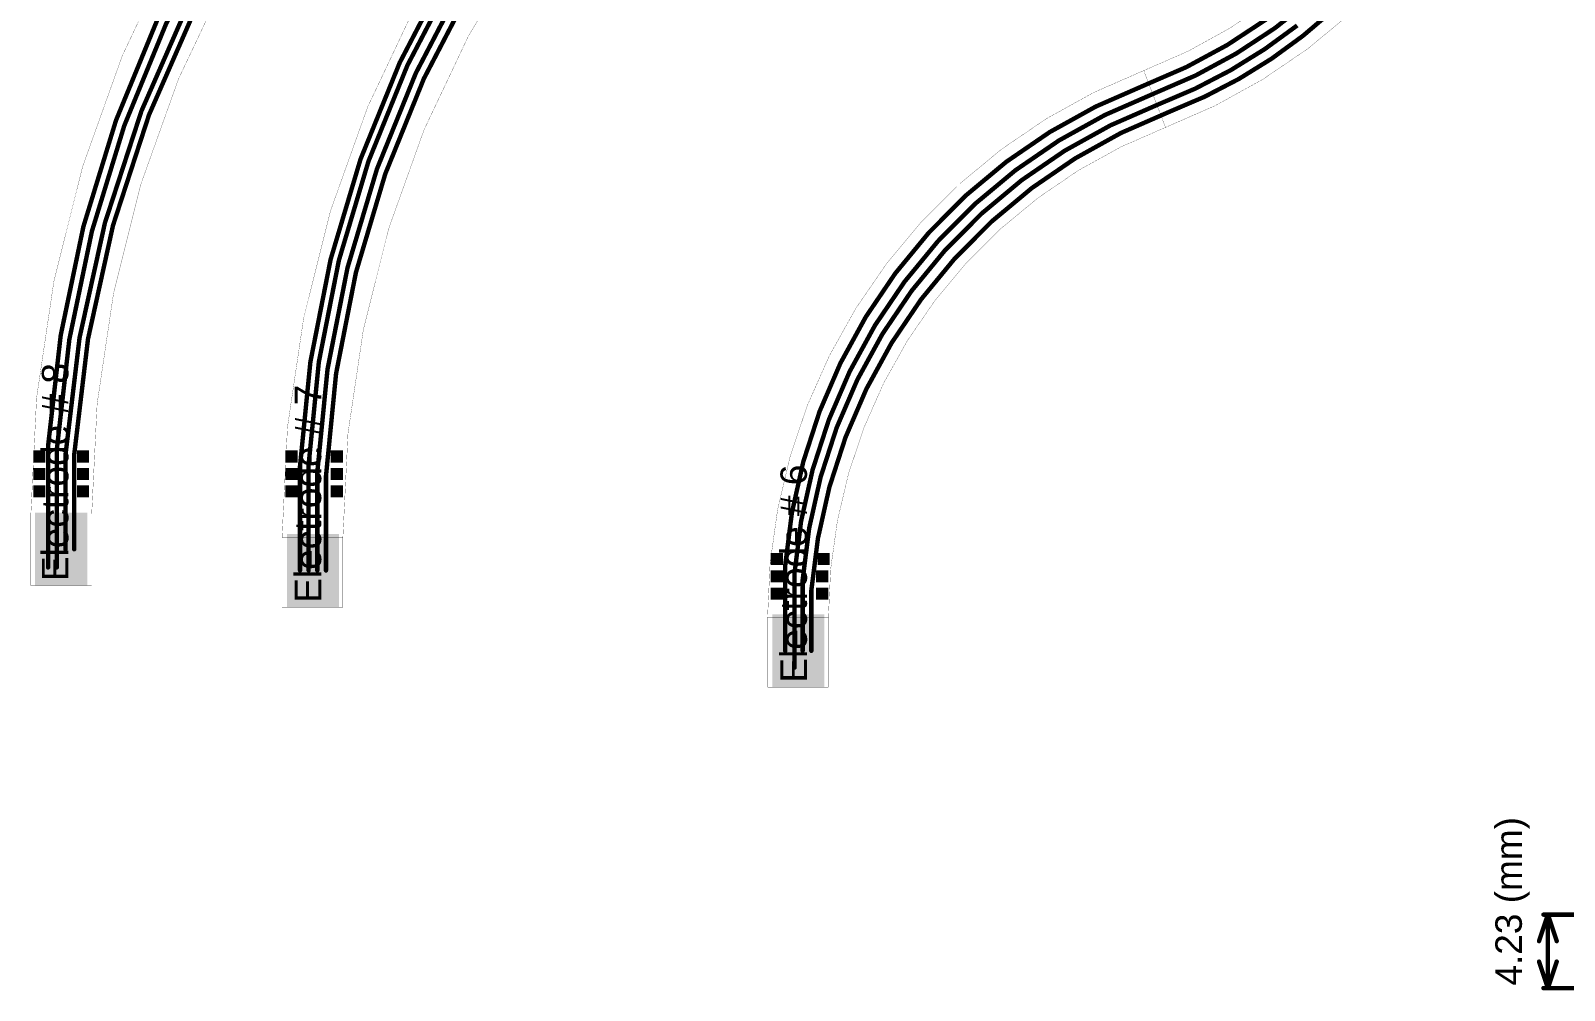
# Model space of a CAD drawing. Header units: millimetres. Extents: x 0 to 13.5, y -0.9 to 3.4.
# Drawn here: x 0 to 3.474, y -0.917 to 1.257 of the extents above; entities that cross this region are included whole.
import ezdxf

# ---------------------------------------------------------------- set-up
doc = ezdxf.new("R2010")
doc.units = ezdxf.units.MM
doc.header["$MEASUREMENT"] = 0
for name, color, linetype in [('BottomLayer', 5, 'Continuous'), ('BottomPaste', 16, 'Continuous'), ('BottomSolder', 6, 'Continuous'), ('Mechanical1', 6, 'Continuous'), ('Mechanical2', 216, 'Continuous'), ('TopOverlay', 2, 'Continuous')]:
    doc.layers.add(name, color=color, linetype=linetype)
doc.styles.add('Arial', font='', dxfattribs={"height": 0.2})
doc.styles.get('Arial').set_extended_font_data('Arial')

# ---------------------------------------------------------------- blocks, each defined once
blk = doc.blocks.new('6_____R______P_____B_4')
at = {"layer": 'BottomLayer'}
for points in [[(-0.04330700000000001, -0.07874015), (-0.05511800000000001, -0.07874015), (-0.05511799999999999, 0.07874015), (-0.04330699999999999, 0.07874015)], [(-0.02362200000000001, -0.07874015), (-0.03543300000000001, -0.07874015), (-0.03543299999999999, 0.07874015), (-0.02362199999999999, 0.07874015)], [(-0.00393690000000001, -0.07874015), (-0.01574790000000001, -0.07874015), (-0.01574789999999999, 0.07874015), (-0.003936899999999991, 0.07874015)], [(0.01574809999999999, -0.07874015), (0.00393709999999999, -0.07874015), (0.003937100000000009, 0.07874015), (0.01574810000000001, 0.07874015)], [(0.03543319999999999, -0.07874015), (0.02362219999999999, -0.07874015), (0.02362220000000001, 0.07874015), (0.03543320000000001, 0.07874015)], [(0.05511819999999999, -0.07874015), (0.04330719999999999, -0.07874015), (0.04330720000000001, 0.07874015), (0.05511820000000001, 0.07874015)]]:
    blk.add_hatch(color=5, dxfattribs=at).paths.add_polyline_path(points)
at = {"layer": 'BottomPaste'}
for points in [[(-0.04330700000000001, -0.07874015), (-0.05511800000000001, -0.07874015), (-0.05511799999999999, 0.07874015), (-0.04330699999999999, 0.07874015)], [(-0.02362200000000001, -0.07874015), (-0.03543300000000001, -0.07874015), (-0.03543299999999999, 0.07874015), (-0.02362199999999999, 0.07874015)], [(-0.00393690000000001, -0.07874015), (-0.01574790000000001, -0.07874015), (-0.01574789999999999, 0.07874015), (-0.003936899999999991, 0.07874015)], [(0.01574809999999999, -0.07874015), (0.00393709999999999, -0.07874015), (0.003937100000000009, 0.07874015), (0.01574810000000001, 0.07874015)], [(0.03543319999999999, -0.07874015), (0.02362219999999999, -0.07874015), (0.02362220000000001, 0.07874015), (0.03543320000000001, 0.07874015)], [(0.05511819999999999, -0.07874015), (0.04330719999999999, -0.07874015), (0.04330720000000001, 0.07874015), (0.05511820000000001, 0.07874015)]]:
    blk.add_hatch(color=16, dxfattribs=at).paths.add_polyline_path(points)
at = {"layer": 'BottomSolder'}
for points in [[(-0.03930700000000001, -0.08274015), (-0.05911800000000001, -0.08274015), (-0.05911799999999999, 0.08274015), (-0.03930699999999999, 0.08274015)], [(-0.01962200000000001, -0.08274015), (-0.03943300000000001, -0.08274015), (-0.03943299999999999, 0.08274015), (-0.01962199999999999, 0.08274015)], [(6.309999999998981e-05, -0.08274015), (-0.01974790000000001, -0.08274015), (-0.01974789999999999, 0.08274015), (6.310000000001018e-05, 0.08274015)], [(0.01974809999999999, -0.08274015), (-6.290000000001019e-05, -0.08274015), (-6.289999999998982e-05, 0.08274015), (0.01974810000000001, 0.08274015)], [(0.03943319999999999, -0.08274015), (0.01962219999999999, -0.08274015), (0.01962220000000001, 0.08274015), (0.03943320000000001, 0.08274015)], [(0.05911819999999999, -0.08274015), (0.03930719999999999, -0.08274015), (0.03930720000000001, 0.08274015), (0.05911820000000001, 0.08274015)]]:
    blk.add_hatch(color=6, dxfattribs=at).paths.add_polyline_path(points)
blk = doc.blocks.new('6_____R______P_____B_6')
at = {"layer": 'BottomLayer'}
for points in [[(-0.04330700000000001, -0.07874015), (-0.05511800000000001, -0.07874015), (-0.05511799999999999, 0.07874015), (-0.04330699999999999, 0.07874015)], [(-0.02362200000000001, -0.07874015), (-0.03543300000000001, -0.07874015), (-0.03543299999999999, 0.07874015), (-0.02362199999999999, 0.07874015)], [(-0.00393690000000001, -0.07874015), (-0.01574790000000001, -0.07874015), (-0.01574789999999999, 0.07874015), (-0.003936899999999991, 0.07874015)], [(0.01574809999999999, -0.07874015), (0.00393709999999999, -0.07874015), (0.003937100000000009, 0.07874015), (0.01574810000000001, 0.07874015)], [(0.03543319999999999, -0.07874015), (0.02362219999999999, -0.07874015), (0.02362220000000001, 0.07874015), (0.03543320000000001, 0.07874015)], [(0.05511819999999999, -0.07874015), (0.04330719999999999, -0.07874015), (0.04330720000000001, 0.07874015), (0.05511820000000001, 0.07874015)]]:
    blk.add_hatch(color=5, dxfattribs=at).paths.add_polyline_path(points)
at = {"layer": 'BottomPaste'}
for points in [[(-0.04330700000000001, -0.07874015), (-0.05511800000000001, -0.07874015), (-0.05511799999999999, 0.07874015), (-0.04330699999999999, 0.07874015)], [(-0.02362200000000001, -0.07874015), (-0.03543300000000001, -0.07874015), (-0.03543299999999999, 0.07874015), (-0.02362199999999999, 0.07874015)], [(-0.00393690000000001, -0.07874015), (-0.01574790000000001, -0.07874015), (-0.01574789999999999, 0.07874015), (-0.003936899999999991, 0.07874015)], [(0.01574809999999999, -0.07874015), (0.00393709999999999, -0.07874015), (0.003937100000000009, 0.07874015), (0.01574810000000001, 0.07874015)], [(0.03543319999999999, -0.07874015), (0.02362219999999999, -0.07874015), (0.02362220000000001, 0.07874015), (0.03543320000000001, 0.07874015)], [(0.05511819999999999, -0.07874015), (0.04330719999999999, -0.07874015), (0.04330720000000001, 0.07874015), (0.05511820000000001, 0.07874015)]]:
    blk.add_hatch(color=16, dxfattribs=at).paths.add_polyline_path(points)
at = {"layer": 'BottomSolder'}
for points in [[(-0.03930700000000001, -0.08274015), (-0.05911800000000001, -0.08274015), (-0.05911799999999999, 0.08274015), (-0.03930699999999999, 0.08274015)], [(-0.01962200000000001, -0.08274015), (-0.03943300000000001, -0.08274015), (-0.03943299999999999, 0.08274015), (-0.01962199999999999, 0.08274015)], [(6.309999999998981e-05, -0.08274015), (-0.01974790000000001, -0.08274015), (-0.01974789999999999, 0.08274015), (6.310000000001018e-05, 0.08274015)], [(0.01974809999999999, -0.08274015), (-6.290000000001019e-05, -0.08274015), (-6.289999999998982e-05, 0.08274015), (0.01974810000000001, 0.08274015)], [(0.03943319999999999, -0.08274015), (0.01962219999999999, -0.08274015), (0.01962220000000001, 0.08274015), (0.03943320000000001, 0.08274015)], [(0.05911819999999999, -0.08274015), (0.03930719999999999, -0.08274015), (0.03930720000000001, 0.08274015), (0.05911820000000001, 0.08274015)]]:
    blk.add_hatch(color=6, dxfattribs=at).paths.add_polyline_path(points)
blk = doc.blocks.new('6_____R______P_____B_9')
at = {"layer": 'BottomLayer'}
for points in [[(-0.04330700000000001, -0.07874015), (-0.05511800000000001, -0.07874015), (-0.05511799999999999, 0.07874015), (-0.04330699999999999, 0.07874015)], [(-0.02362200000000001, -0.07874015), (-0.03543300000000001, -0.07874015), (-0.03543299999999999, 0.07874015), (-0.02362199999999999, 0.07874015)], [(-0.00393690000000001, -0.07874015), (-0.01574790000000001, -0.07874015), (-0.01574789999999999, 0.07874015), (-0.003936899999999991, 0.07874015)], [(0.01574809999999999, -0.07874015), (0.00393709999999999, -0.07874015), (0.003937100000000009, 0.07874015), (0.01574810000000001, 0.07874015)], [(0.03543319999999999, -0.07874015), (0.02362219999999999, -0.07874015), (0.02362220000000001, 0.07874015), (0.03543320000000001, 0.07874015)], [(0.05511819999999999, -0.07874015), (0.04330719999999999, -0.07874015), (0.04330720000000001, 0.07874015), (0.05511820000000001, 0.07874015)]]:
    blk.add_hatch(color=5, dxfattribs=at).paths.add_polyline_path(points)
at = {"layer": 'BottomPaste'}
for points in [[(-0.04330700000000001, -0.07874015), (-0.05511800000000001, -0.07874015), (-0.05511799999999999, 0.07874015), (-0.04330699999999999, 0.07874015)], [(-0.02362200000000001, -0.07874015), (-0.03543300000000001, -0.07874015), (-0.03543299999999999, 0.07874015), (-0.02362199999999999, 0.07874015)], [(-0.00393690000000001, -0.07874015), (-0.01574790000000001, -0.07874015), (-0.01574789999999999, 0.07874015), (-0.003936899999999991, 0.07874015)], [(0.01574809999999999, -0.07874015), (0.00393709999999999, -0.07874015), (0.003937100000000009, 0.07874015), (0.01574810000000001, 0.07874015)], [(0.03543319999999999, -0.07874015), (0.02362219999999999, -0.07874015), (0.02362220000000001, 0.07874015), (0.03543320000000001, 0.07874015)], [(0.05511819999999999, -0.07874015), (0.04330719999999999, -0.07874015), (0.04330720000000001, 0.07874015), (0.05511820000000001, 0.07874015)]]:
    blk.add_hatch(color=16, dxfattribs=at).paths.add_polyline_path(points)
at = {"layer": 'BottomSolder'}
for points in [[(-0.03930700000000001, -0.08274015), (-0.05911800000000001, -0.08274015), (-0.05911799999999999, 0.08274015), (-0.03930699999999999, 0.08274015)], [(-0.01962200000000001, -0.08274015), (-0.03943300000000001, -0.08274015), (-0.03943299999999999, 0.08274015), (-0.01962199999999999, 0.08274015)], [(6.309999999998981e-05, -0.08274015), (-0.01974790000000001, -0.08274015), (-0.01974789999999999, 0.08274015), (6.310000000001018e-05, 0.08274015)], [(0.01974809999999999, -0.08274015), (-6.290000000001019e-05, -0.08274015), (-6.289999999998982e-05, 0.08274015), (0.01974810000000001, 0.08274015)], [(0.03943319999999999, -0.08274015), (0.01962219999999999, -0.08274015), (0.01962220000000001, 0.08274015), (0.03943320000000001, 0.08274015)], [(0.05911819999999999, -0.08274015), (0.03930719999999999, -0.08274015), (0.03930720000000001, 0.08274015), (0.05911820000000001, 0.08274015)]]:
    blk.add_hatch(color=6, dxfattribs=at).paths.add_polyline_path(points)

msp = doc.modelspace()

# ---------------------------------------------------------------- hatches: boundary and pattern name
at = {"layer": 'BottomLayer'}
for points in [[(0.0094725, 0.2821575), (0.0094725, 0.3018425), (0.0291575, 0.3018425), (0.0291575, 0.2821575)], [(0.1281575, 0.3018425), (0.1281575, 0.2821575), (0.1084725, 0.2821575), (0.1084725, 0.3018425)], [(0.5808426, 0.2821575), (0.5808426, 0.3018425), (0.6005276, 0.3018425), (0.6005276, 0.2821575)], [(0.7031425, 0.3018425), (0.7031425, 0.2821575), (0.6834575, 0.2821575), (0.6834575, 0.3018425)], [(0.0291575, 0.2624724), (0.0291575, 0.2427874), (0.009472499999999998, 0.2427874), (0.009472500000000002, 0.2624724)], [(0.1281575, 0.2624724), (0.1281575, 0.2427874), (0.1084725, 0.2427874), (0.1084725, 0.2624724)], [(0.6005276, 0.2624724), (0.6005276, 0.2427874), (0.5808426, 0.2427874), (0.5808426, 0.2624724)], [(0.7031425, 0.2624724), (0.7031425, 0.2427874), (0.6834575, 0.2427874), (0.6834575, 0.2624724)], [(0.0291575, 0.2231023), (0.0291575, 0.2034173), (0.009472499999999998, 0.2034173), (0.009472500000000002, 0.2231023)], [(0.1281575, 0.2231023), (0.1281575, 0.2034173), (0.1084725, 0.2034173), (0.1084725, 0.2231023)], [(0.6005276, 0.2231023), (0.6005276, 0.2034173), (0.5808426, 0.2034173), (0.5808426, 0.2231023)], [(0.7031425, 0.2231023), (0.7031425, 0.2034173), (0.6834575, 0.2034173), (0.6834575, 0.2231023)], [(1.6802127, 0.0501575), (1.6802127, 0.0698425), (1.6998977, 0.0698425), (1.6998977, 0.0501575)], [(1.8059425, 0.0698425), (1.8059425, 0.0501575), (1.7862575, 0.0501575), (1.7862575, 0.0698425)], [(1.6998977, 0.0306724), (1.6998977, 0.0109874), (1.6802127, 0.0109874), (1.6802127, 0.0306724)], [(1.8025126, 0.0306724), (1.8025126, 0.0109874), (1.7828276, 0.0109874), (1.7828276, 0.0306724)], [(1.6998977, -0.008697700000000001), (1.6998977, -0.0283827), (1.6802127, -0.0283827), (1.6802127, -0.0086977)], [(1.8025126, -0.008697700000000001), (1.8025126, -0.0283827), (1.7828276, -0.0283827), (1.7828276, -0.0086977)]]:
    msp.add_hatch(color=5, dxfattribs=at).paths.add_polyline_path(points)
at = {"layer": 'BottomPaste'}
for points in [[(0.0094725, 0.2821575), (0.0094725, 0.3018425), (0.0291575, 0.3018425), (0.0291575, 0.2821575)], [(0.1281575, 0.3018425), (0.1281575, 0.2821575), (0.1084725, 0.2821575), (0.1084725, 0.3018425)], [(0.5808426, 0.2821575), (0.5808426, 0.3018425), (0.6005276, 0.3018425), (0.6005276, 0.2821575)], [(0.7031425, 0.3018425), (0.7031425, 0.2821575), (0.6834575, 0.2821575), (0.6834575, 0.3018425)], [(0.0291575, 0.2624724), (0.0291575, 0.2427874), (0.009472499999999998, 0.2427874), (0.009472500000000002, 0.2624724)], [(0.1281575, 0.2624724), (0.1281575, 0.2427874), (0.1084725, 0.2427874), (0.1084725, 0.2624724)], [(0.6005276, 0.2624724), (0.6005276, 0.2427874), (0.5808426, 0.2427874), (0.5808426, 0.2624724)], [(0.7031425, 0.2624724), (0.7031425, 0.2427874), (0.6834575, 0.2427874), (0.6834575, 0.2624724)], [(0.0291575, 0.2231023), (0.0291575, 0.2034173), (0.009472499999999998, 0.2034173), (0.009472500000000002, 0.2231023)], [(0.1281575, 0.2231023), (0.1281575, 0.2034173), (0.1084725, 0.2034173), (0.1084725, 0.2231023)], [(0.6005276, 0.2231023), (0.6005276, 0.2034173), (0.5808426, 0.2034173), (0.5808426, 0.2231023)], [(0.7031425, 0.2231023), (0.7031425, 0.2034173), (0.6834575, 0.2034173), (0.6834575, 0.2231023)], [(1.6802127, 0.0501575), (1.6802127, 0.0698425), (1.6998977, 0.0698425), (1.6998977, 0.0501575)], [(1.8059425, 0.0698425), (1.8059425, 0.0501575), (1.7862575, 0.0501575), (1.7862575, 0.0698425)], [(1.6998977, 0.0306724), (1.6998977, 0.0109874), (1.6802127, 0.0109874), (1.6802127, 0.0306724)], [(1.8025126, 0.0306724), (1.8025126, 0.0109874), (1.7828276, 0.0109874), (1.7828276, 0.0306724)], [(1.6998977, -0.008697700000000001), (1.6998977, -0.0283827), (1.6802127, -0.0283827), (1.6802127, -0.0086977)], [(1.8025126, -0.008697700000000001), (1.8025126, -0.0283827), (1.7828276, -0.0283827), (1.7828276, -0.0086977)]]:
    msp.add_hatch(color=16, dxfattribs=at).paths.add_polyline_path(points)
at = {"layer": 'BottomSolder'}
for points in [[(0.0054725, 0.2781575), (0.0054725, 0.3058425), (0.0331575, 0.3058425), (0.0331575, 0.2781575)], [(0.1321575, 0.3058425), (0.1321575, 0.2781575), (0.1044725, 0.2781575), (0.1044725, 0.3058425)], [(0.5768426, 0.2781575), (0.5768426, 0.3058425), (0.6045276, 0.3058425), (0.6045276, 0.2781575)], [(0.7071425, 0.3058425), (0.7071425, 0.2781575), (0.6794575, 0.2781575), (0.6794575, 0.3058425)], [(0.0331575, 0.2664724), (0.0331575, 0.2387874), (0.005472499999999997, 0.2387874), (0.005472500000000003, 0.2664724)], [(0.1321575, 0.2664724), (0.1321575, 0.2387874), (0.1044725, 0.2387874), (0.1044725, 0.2664724)], [(0.6045276, 0.2664724), (0.6045276, 0.2387874), (0.5768426, 0.2387874), (0.5768426, 0.2664724)], [(0.7071425, 0.2664724), (0.7071425, 0.2387874), (0.6794575, 0.2387874), (0.6794575, 0.2664724)], [(0.0331575, 0.2271023), (0.0331575, 0.1994173), (0.005472499999999997, 0.1994173), (0.005472500000000003, 0.2271023)], [(0.1321575, 0.2271023), (0.1321575, 0.1994173), (0.1044725, 0.1994173), (0.1044725, 0.2271023)], [(0.6045276, 0.2271023), (0.6045276, 0.1994173), (0.5768426, 0.1994173), (0.5768426, 0.2271023)], [(0.7071425, 0.2271023), (0.7071425, 0.1994173), (0.6794575, 0.1994173), (0.6794575, 0.2271023)], [(1.6762127, 0.0461575), (1.6762127, 0.0738425), (1.7038977, 0.0738425), (1.7038977, 0.0461575)], [(1.8099425, 0.0738425), (1.8099425, 0.0461575), (1.7822575, 0.0461575), (1.7822575, 0.0738425)], [(1.7038977, 0.0346724), (1.7038977, 0.006987399999999997), (1.6762127, 0.006987400000000003), (1.6762127, 0.0346724)], [(1.8065126, 0.0346724), (1.8065126, 0.006987399999999997), (1.7788276, 0.006987400000000003), (1.7788276, 0.0346724)], [(1.7038977, -0.004697700000000003), (1.7038977, -0.0323827), (1.6762127, -0.0323827), (1.6762127, -0.004697699999999997)], [(1.8065126, -0.004697700000000003), (1.8065126, -0.0323827), (1.7788276, -0.0323827), (1.7788276, -0.004697699999999997)]]:
    msp.add_hatch(color=6, dxfattribs=at).paths.add_polyline_path(points)

# ---------------------------------------------------------------- linework, layer by layer
at = {"layer": 'BottomLayer', "const_width": 0.01}
for points in [[(0.0392827, 0.31688, -0.3858752452845471), (2.6836951, 2.8639968)], [(0.0589722, 0.3080063, -0.3860055648410962), (2.6918822, 2.845)], [(0.0787066, 0.2965322, -0.3850768499392322), (2.7100403, 2.823997)], [(0.098392, 0.2967091, -0.3852846452335841), (2.6995762, 2.7969971)], [(0.6098816, 0.270673, -0.4015824048883344), (3.1080616, 2.6241421)], [(0.6293017, 0.2732551, -0.4015495669107269), (3.1034774, 2.6038479)], [(0.649, 0.2563563, -0.4017175870000427), (3.1196773, 2.5849999)], [(0.668685, 0.2480792, -0.4018729053003501), (3.1266656, 2.5659999)], [(3.089007, 1.5798218, -0.1516965233876529), (2.5214187, 1.1326573)], [(3.109907, 1.5608218, -0.1516965233876529), (2.5423187, 1.1136573)], [(3.1581516, 1.5403376, -0.07534653708578688), (2.8815134, 1.245064)], [(2.8686422, 1.2686707, -0.07549573786256716), (2.5537873, 1.0897121)], [(2.8815134, 1.245064, -0.07552775113891914), (2.5786527, 1.0729434)], [(1.7090254, 0.0465322, -0.2891048207835335), (2.5214187, 1.1326573)], [(1.7299254, 0.0275322, -0.2891048207835336), (2.5423187, 1.1136573)], [(1.7483701, 0.0125748, -0.2891655030489352), (2.5537873, 1.0897121)], [(1.7680548, -0.0115215, -0.2892156730902224), (2.5786527, 1.0729436)], [(0.0392598, 0.3162477, -0.01578199317513109), (0.0392825, 0.3168784)], [(0.078685, 0.295915, -0.01544295977508436), (0.0787066, 0.2965322)], [(0.0983701, 0.2960884, -0.0155331136069797), (0.098392, 0.2967092)], [(0.6292875, 0.2727621, -0.01232940639257989), (0.6293017, 0.273255)], [(0.6098724, 0.270281, -0.009800607183229513), (0.6098818, 0.2706729)], [(1.709, 0.0458605, -0.01680606623497963), (1.7090256, 0.0465321)]]:
    msp.add_lwpolyline(points, format="xyb", dxfattribs=at)
at = {"layer": 'BottomLayer', "const_width": 0.005}
for points in [[(2.8790134, 1.245064, 1), (2.8840134, 1.245064, 1)], [(2.8790134, 1.245064, 1), (2.8840134, 1.245064, 1)], [(2.5189187, 1.1326573, 1), (2.5239187, 1.1326573, 1)], [(2.5189187, 1.1326573, 1), (2.5239187, 1.1326573, 1)], [(2.5398187, 1.1136573, 1), (2.5448187, 1.1136573, 1)], [(2.5398187, 1.1136573, 1), (2.5448187, 1.1136573, 1)], [(2.5512873, 1.0897121, 1), (2.5562873, 1.0897121, 1)], [(2.5512873, 1.0897121, 1), (2.5562873, 1.0897121, 1)], [(2.5761527, 1.0729436, 1), (2.5811527, 1.0729436, 1)], [(2.5761527, 1.0729434, 1), (2.5811527, 1.0729434, 1)], [(0.0367598, 0.3162477, 1), (0.0417598, 0.3162477, 1)], [(0.0367598, 0.3162477, 1), (0.0417598, 0.3162477, 1)], [(0.0367825, 0.3168784, 1), (0.0417825, 0.3168784, 1)], [(0.0367826, 0.31688, 1), (0.0417826, 0.31688, 1)], [(0.0367827, 0.31688, 1), (0.0417827, 0.31688, 1)], [(0.0367827, 0.31688, 1), (0.0417827, 0.31688, 1)], [(0.0564722, 0.3080063, 1), (0.0614722, 0.3080063, 1)], [(0.0564722, 0.3080063, 1), (0.0614722, 0.3080063, 1)], [(0.0564722, 0.3080062, 1), (0.0614722, 0.3080062, 1)], [(0.0564722, 0.3080062, 1), (0.0614722, 0.3080062, 1)], [(0.0761849, 0.295915, 1), (0.0811849, 0.295915, 1)], [(0.076185, 0.295915, 1), (0.081185, 0.295915, 1)], [(0.076185, 0.2958731, 1), (0.081185, 0.2958731, 1)], [(0.076185, 0.2958731, 1), (0.081185, 0.2958731, 1)], [(0.0762066, 0.2965322, 1), (0.0812066, 0.2965322, 1)], [(0.0762066, 0.2965322, 1), (0.0812066, 0.2965322, 1)], [(0.09587, 0.2960884, 1), (0.10087, 0.2960884, 1)], [(0.0958701, 0.2960884, 1), (0.1008701, 0.2960884, 1)], [(0.0958701, 0.2960465, 1), (0.1008701, 0.2960465, 1)], [(0.0958701, 0.2960465, 1), (0.1008701, 0.2960465, 1)], [(0.0958919, 0.2967092, 1), (0.1008919, 0.2967092, 1)], [(0.095892, 0.2967092, 1), (0.100892, 0.2967092, 1)], [(0.095892, 0.2967091, 1), (0.100892, 0.2967091, 1)], [(0.095892, 0.2967091, 1), (0.100892, 0.2967091, 1)], [(0.6268016, 0.2732551, 1), (0.6318016, 0.2732551, 1)], [(0.6268017, 0.2732551, 1), (0.6318017, 0.2732551, 1)], [(0.6268017, 0.273255, 1), (0.6318017, 0.273255, 1)], [(0.6268017, 0.273255, 1), (0.6318017, 0.273255, 1)], [(0.6073724, 0.270281, 1), (0.6123724, 0.270281, 1)], [(0.6073724, 0.270281, 1), (0.6123724, 0.270281, 1)], [(0.6073816, 0.270673, 1), (0.6123816, 0.270673, 1)], [(0.6073816, 0.270673, 1), (0.6123816, 0.270673, 1)], [(0.6073818, 0.2706729, 1), (0.6123818, 0.2706729, 1)], [(0.6073818, 0.2706729, 1), (0.6123818, 0.2706729, 1)], [(0.6267874, 0.2727621, 1), (0.6317874, 0.2727621, 1)], [(0.6267875, 0.2727621, 1), (0.6317875, 0.2727621, 1)], [(0.6267875, 0.2727211, 1), (0.6317875, 0.2727211, 1)], [(0.6267875, 0.2727211, 1), (0.6317875, 0.2727211, 1)], [(0.6465, 0.2563563, 1), (0.6515, 0.2563563, 1)], [(0.6465, 0.2563563, 1), (0.6515, 0.2563563, 1)], [(0.666185, 0.2480792, 1), (0.671185, 0.2480792, 1)], [(0.6661851, 0.2480792, 1), (0.6711851, 0.2480792, 1)], [(0.0564725, 0.082, 1), (0.0614725, 0.082, 1)], [(0.0564725, 0.082, 1), (0.0614725, 0.082, 1)], [(0.076185, 0.082, 1), (0.081185, 0.082, 1)], [(0.0958701, 0.082, 1), (0.1008701, 0.082, 1)], [(0.0367598, 0.041, 1), (0.0417598, 0.041, 1)], [(0.0564725, 0.0410276, 1), (0.0614725, 0.0410276, 1)], [(0.6073724, 0.0342425, 1), (0.6123724, 0.0342425, 1)], [(0.6267875, 0.0340275, 1), (0.6317875, 0.0340275, 1)], [(0.6465, 0.034, 1), (0.6515, 0.034, 1)], [(0.6661851, 0.034, 1), (0.6711851, 0.034, 1)], [(1.7065, 0.0458605, 1), (1.7115, 0.0458605, 1)], [(1.7065, 0.0458605, 1), (1.7115, 0.0458605, 1)], [(1.7065253, 0.0465322, 1), (1.7115253, 0.0465322, 1)], [(1.7065254, 0.0465322, 1), (1.7115254, 0.0465322, 1)], [(1.7065255, 0.0465321, 1), (1.7115255, 0.0465321, 1)], [(1.7065256, 0.0465321, 1), (1.7115256, 0.0465321, 1)], [(1.7274254, 0.0275322, 1), (1.7324254, 0.0275322, 1)], [(1.7274724, 0.027, 1), (1.7324724, 0.027, 1)], [(1.7458701, 0.0125748, 1), (1.7508701, 0.0125748, 1)], [(1.7458701, 0.0125748, 1), (1.7508701, 0.0125748, 1)], [(1.7655548, -0.0115215, 1), (1.7705548, -0.0115215, 1)], [(1.7655549, -0.0115215, 1), (1.7705549, -0.0115215, 1)], [(1.7065, -0.148, 1), (1.7115, -0.148, 1)], [(1.7274725, -0.148, 1), (1.7324725, -0.148, 1)], [(1.7274725, -0.148, 1), (1.7324725, -0.148, 1)], [(1.7458701, -0.148, 1), (1.7508701, -0.148, 1)], [(1.7655549, -0.1479997, 1), (1.7705549, -0.1479997, 1)], [(1.7655549, -0.1479997, 1), (1.7705549, -0.1479997, 1)], [(1.7655552, -0.148, 1), (1.7705552, -0.148, 1)], [(1.7274725, -0.1859724, 1), (1.7324725, -0.1859724, 1)]]:
    msp.add_lwpolyline(points, format="xyb", close=True, dxfattribs=at)
at = {"layer": 'BottomLayer', "const_width": 0.01}
for points in [[(0.0392598, 0.041), (0.0392598, 0.3162477)], [(0.0392826, 0.31688), (0.0392827, 0.31688)], [(0.0589722, 0.3080062), (0.0589722, 0.3080063)], [(0.0589722, 0.3080062), (0.0589725, 0.082)], [(0.0786849, 0.295915), (0.078685, 0.2958731)], [(0.078685, 0.082), (0.078685, 0.2958731)], [(0.09837, 0.2960884), (0.0983701, 0.2960465)], [(0.0983701, 0.082), (0.0983701, 0.2960465)], [(0.0983919, 0.2967092), (0.098392, 0.2967091)], [(0.6293016, 0.2732551), (0.6293017, 0.273255)], [(0.6098724, 0.0342425), (0.6098724, 0.270281)], [(0.6098816, 0.270673), (0.6098818, 0.2706729)], [(0.6292874, 0.2727621), (0.6292875, 0.2727211)], [(0.6292875, 0.0340275), (0.6292875, 0.2727211)], [(0.649, 0.034), (0.649, 0.2563563)], [(0.6686851, 0.034), (0.6686851, 0.2480792)], [(0.0589725, 0.0410276), (0.0589725, 0.082)], [(1.709, -0.148), (1.709, 0.0458605)], [(1.7090253, 0.0465322), (1.7090255, 0.0465321)], [(1.7299724, 0.027), (1.7299725, -0.148)], [(1.7483701, -0.148), (1.7483701, 0.0125748)], [(1.7680549, -0.1479997), (1.7680549, -0.0115215)], [(1.7299725, -0.1859724), (1.7299725, -0.148)], [(1.7680549, -0.1479997), (1.7680552, -0.148)]]:
    msp.add_lwpolyline(points, dxfattribs=at)
at = {"layer": 'Mechanical1', "const_width": 0.0005}
for points in [[(0, 0.1574803, -0.4142135623730951), (2.7256573, 2.8831376)], [(0.1377953, 0.1574803, -0.4142135623730951), (2.7256573, 2.7453423)], [(0.5691472, 0.1085173, -0.4142135623730951), (3.1193581, 2.6587282)], [(0.7069425, 0.1085173, -0.4142135623730951), (3.1193581, 2.5209329)], [(3.2847124, 2.2768384, -0.3106669974749126), (2.5210826, 1.166439)], [(3.4225076, 2.2768384, -0.3106669974749126), (2.5703894, 1.0377675)], [(1.6689644, -0.0726318, -0.3106669974749125), (2.5210826, 1.1664391)], [(1.8067596, -0.0726318, -0.3106669974749125), (2.5703894, 1.0377676)]]:
    msp.add_lwpolyline(points, format="xyb", dxfattribs=at)
at = {"layer": 'Mechanical1'}
for points, const_width in [([(2.5210826, 1.1664391), (2.5703895, 1.0377675)], 0.0005), ([(0, 0.1574803), (0.1377952, 0.1574803)], 0.0005), ([(0, 0), (0, 0.1574803)], 0.0005), ([(0.1377952, 0), (0.1377952, 0.1574803)], 0.0005), ([(0.5691471, 0.1085173), (0.7069424, 0.1085173)], 0.0005), ([(0.5691471, -0.048963), (0.5691471, 0.1085173)], 0.0005), ([(0.7069424, -0.048963), (0.7069424, 0.1085173)], 0.0005), ([(0, 0), (0.1377952, 0)], 0.0005), ([(0.5691471, -0.048963), (0.7069424, -0.048963)], 0.0005), ([(1.6689644, -0.0726318), (1.8067596, -0.0726318)], 0.0005), ([(1.6689644, -0.2301121), (1.6689644, -0.0726318)], 0.0005), ([(1.8067596, -0.2301121), (1.8067596, -0.0726318)], 0.0005), ([(1.6689644, -0.2301121), (1.8067596, -0.2301121)], 0.0005), ([(3.4165, -0.8056478), (3.4365, -0.7456478)], 0.01), ([(3.4265, -0.7456478), (3.5035551, -0.7456478)], 0.01), ([(3.4365, -0.7456478), (3.4565, -0.8056478)], 0.01), ([(3.4365, -0.8288929), (3.4365, -0.7456478)], 0.01), ([(3.4365, -0.9121379), (3.4365, -0.8288929)], 0.01), ([(3.4165, -0.8521379), (3.4365, -0.9121379)], 0.01), ([(3.4365, -0.9121379), (3.4565, -0.8521379)], 0.01), ([(3.4265, -0.9121379), (3.4988718, -0.9121379)], 0.01)]:
    msp.add_lwpolyline(points, dxfattribs=dict(at, const_width=const_width))
for points, const_width in [([(2.5209576, 1.1664391, 1), (2.5212076, 1.1664391, 1)], 0.00025), ([(2.5209576, 1.1664391, 1), (2.5212076, 1.1664391, 1)], 0.00025), ([(2.5209576, 1.166439, 1), (2.5212076, 1.166439, 1)], 0.00025), ([(2.5702644, 1.0377676, 1), (2.5705144, 1.0377676, 1)], 0.00025), ([(2.5702644, 1.0377675, 1), (2.5705144, 1.0377675, 1)], 0.00025), ([(2.5702645, 1.0377675, 1), (2.5705145, 1.0377675, 1)], 0.00025), ([(-0.000125, 0.1574803, 1), (0.000125, 0.1574803, 1)], 0.00025), ([(-0.000125, 0.1574803, 1), (0.000125, 0.1574803, 1)], 0.00025), ([(-0.000125, 0.1574803, 1), (0.000125, 0.1574803, 1)], 0.00025), ([(0.1376702, 0.1574803, 1), (0.1379202, 0.1574803, 1)], 0.00025), ([(0.1376702, 0.1574803, 1), (0.1379202, 0.1574803, 1)], 0.00025), ([(0.1376703, 0.1574803, 1), (0.1379203, 0.1574803, 1)], 0.00025), ([(0.5690221, 0.1085173, 1), (0.5692721, 0.1085173, 1)], 0.00025), ([(0.5690221, 0.1085173, 1), (0.5692721, 0.1085173, 1)], 0.00025), ([(0.5690222, 0.1085173, 1), (0.5692722, 0.1085173, 1)], 0.00025), ([(0.7068174, 0.1085173, 1), (0.7070674, 0.1085173, 1)], 0.00025), ([(0.7068174, 0.1085173, 1), (0.7070674, 0.1085173, 1)], 0.00025), ([(0.7068175, 0.1085173, 1), (0.7070675, 0.1085173, 1)], 0.00025), ([(-0.000125, 0, 1), (0.000125, 0, 1)], 0.00025), ([(-0.000125, 0, 1), (0.000125, 0, 1)], 0.00025), ([(0.1376702, 0, 1), (0.1379202, 0, 1)], 0.00025), ([(0.1376702, 0, 1), (0.1379202, 0, 1)], 0.00025), ([(0.5690221, -0.048963, 1), (0.5692721, -0.048963, 1)], 0.00025), ([(0.5690221, -0.048963, 1), (0.5692721, -0.048963, 1)], 0.00025), ([(0.7068174, -0.048963, 1), (0.7070674, -0.048963, 1)], 0.00025), ([(0.7068174, -0.048963, 1), (0.7070674, -0.048963, 1)], 0.00025), ([(1.6688394, -0.0726318, 1), (1.6690894, -0.0726318, 1)], 0.00025), ([(1.6688394, -0.0726318, 1), (1.6690894, -0.0726318, 1)], 0.00025), ([(1.6688394, -0.0726318, 1), (1.6690894, -0.0726318, 1)], 0.00025), ([(1.8066346, -0.0726318, 1), (1.8068846, -0.0726318, 1)], 0.00025), ([(1.8066346, -0.0726318, 1), (1.8068846, -0.0726318, 1)], 0.00025), ([(1.8066346, -0.0726318, 1), (1.8068846, -0.0726318, 1)], 0.00025), ([(1.6688394, -0.2301121, 1), (1.6690894, -0.2301121, 1)], 0.00025), ([(1.6688394, -0.2301121, 1), (1.6690894, -0.2301121, 1)], 0.00025), ([(1.8066346, -0.2301121, 1), (1.8068846, -0.2301121, 1)], 0.00025), ([(1.8066346, -0.2301121, 1), (1.8068846, -0.2301121, 1)], 0.00025), ([(3.424, -0.7456478, 1), (3.429, -0.7456478, 1)], 0.005), ([(3.434, -0.7456478, 1), (3.439, -0.7456478, 1)], 0.005), ([(3.434, -0.7456478, 1), (3.439, -0.7456478, 1)], 0.005), ([(3.434, -0.7456478, 1), (3.439, -0.7456478, 1)], 0.005), ([(3.414, -0.8056478, 1), (3.419, -0.8056478, 1)], 0.005), ([(3.434, -0.8288929, 1), (3.439, -0.8288929, 1)], 0.005), ([(3.434, -0.8288929, 1), (3.439, -0.8288929, 1)], 0.005), ([(3.454, -0.8056478, 1), (3.459, -0.8056478, 1)], 0.005), ([(3.414, -0.8521379, 1), (3.419, -0.8521379, 1)], 0.005), ([(3.454, -0.8521379, 1), (3.459, -0.8521379, 1)], 0.005), ([(3.424, -0.9121379, 1), (3.429, -0.9121379, 1)], 0.005), ([(3.434, -0.9121379, 1), (3.439, -0.9121379, 1)], 0.005), ([(3.434, -0.9121379, 1), (3.439, -0.9121379, 1)], 0.005), ([(3.434, -0.9121379, 1), (3.439, -0.9121379, 1)], 0.005)]:
    msp.add_lwpolyline(points, format="xyb", close=True, dxfattribs=dict(at, const_width=const_width))
at = {"layer": 'Mechanical2', "const_width": 0.0005}
for points in [[(0, 0.1574803, -0.4142135623730951), (2.7256573, 2.8831376)], [(0.1377953, 0.1574803, -0.4142135623730951), (2.7256573, 2.7453423)], [(0.5691472, 0.1085173, -0.4142135623730951), (3.1193581, 2.6587282)], [(0.7069425, 0.1085173, -0.4142135623730951), (3.1193581, 2.5209329)], [(3.2847124, 2.2768384, -0.3106669974749126), (2.5210826, 1.166439)], [(3.4225076, 2.2768384, -0.3106669974749126), (2.5703894, 1.0377675)], [(1.6689644, -0.0726318, -0.3106669974749125), (2.5210826, 1.1664391)], [(1.8067596, -0.0726318, -0.3106669974749125), (2.5703894, 1.0377676)]]:
    msp.add_lwpolyline(points, format="xyb", dxfattribs=at)
at = {"layer": 'Mechanical2', "const_width": 0.00025}
for points in [[(2.5209576, 1.1664391, 1), (2.5212076, 1.1664391, 1)], [(2.5209576, 1.166439, 1), (2.5212076, 1.166439, 1)], [(2.5702644, 1.0377676, 1), (2.5705144, 1.0377676, 1)], [(2.5702644, 1.0377675, 1), (2.5705144, 1.0377675, 1)], [(-0.000125, 0.1574803, 1), (0.000125, 0.1574803, 1)], [(-0.000125, 0.1574803, 1), (0.000125, 0.1574803, 1)], [(0.1376702, 0.1574803, 1), (0.1379202, 0.1574803, 1)], [(0.1376703, 0.1574803, 1), (0.1379203, 0.1574803, 1)], [(0.5690221, 0.1085173, 1), (0.5692721, 0.1085173, 1)], [(0.5690222, 0.1085173, 1), (0.5692722, 0.1085173, 1)], [(0.7068174, 0.1085173, 1), (0.7070674, 0.1085173, 1)], [(0.7068175, 0.1085173, 1), (0.7070675, 0.1085173, 1)], [(-0.000125, 0, 1), (0.000125, 0, 1)], [(-0.000125, 0, 1), (0.000125, 0, 1)], [(0.1376702, 0, 1), (0.1379202, 0, 1)], [(0.1376702, 0, 1), (0.1379202, 0, 1)], [(0.5690221, -0.048963, 1), (0.5692721, -0.048963, 1)], [(0.5690221, -0.048963, 1), (0.5692721, -0.048963, 1)], [(0.7068174, -0.048963, 1), (0.7070674, -0.048963, 1)], [(0.7068174, -0.048963, 1), (0.7070674, -0.048963, 1)], [(1.6688394, -0.0726318, 1), (1.6690894, -0.0726318, 1)], [(1.6688394, -0.0726318, 1), (1.6690894, -0.0726318, 1)], [(1.8066346, -0.0726318, 1), (1.8068846, -0.0726318, 1)], [(1.8066346, -0.0726318, 1), (1.8068846, -0.0726318, 1)], [(1.6688394, -0.2301121, 1), (1.6690894, -0.2301121, 1)], [(1.6688394, -0.2301121, 1), (1.6690894, -0.2301121, 1)], [(1.8066346, -0.2301121, 1), (1.8068846, -0.2301121, 1)], [(1.8066346, -0.2301121, 1), (1.8068846, -0.2301121, 1)]]:
    msp.add_lwpolyline(points, format="xyb", close=True, dxfattribs=at)
at = {"layer": 'Mechanical2', "const_width": 0.0005}
for points in [[(0, 0), (0, 0.1574803)], [(0.1377952, 0), (0.1377952, 0.1574803)], [(0.5691471, -0.048963), (0.5691471, 0.1085173)], [(0.7069424, -0.048963), (0.7069424, 0.1085173)], [(0, 0), (0.1377952, 0)], [(0.5691471, -0.048963), (0.7069424, -0.048963)], [(1.6689644, -0.2301121), (1.6689644, -0.0726318)], [(1.8067596, -0.2301121), (1.8067596, -0.0726318)], [(1.6689644, -0.2301121), (1.8067596, -0.2301121)]]:
    msp.add_lwpolyline(points, dxfattribs=at)

# ---------------------------------------------------------------- block references
for name, p in [('6_____R______P_____B_9', (0.0688424, 0.082)), ('6_____R______P_____B_6', (0.6391574, 0.034)), ('6_____R______P_____B_4', (1.7385275, -0.148))]:
    msp.add_blockref(name, p)

# ---------------------------------------------------------------- texts
at = {"layer": 'Mechanical1', "style": 'Arial'}
msp.add_text('4.23 (mm)', height=0.06, rotation=90, dxfattribs=at).set_placement((3.3775, -0.9063879))
at = {"layer": 'TopOverlay', "style": 'Arial'}
for s, p in [('Electrode # 8', (0.085098, 0.01)), ('Electrode # 7', (0.657798, -0.039)), ('Electrode # 6', (1.7580979, -0.2200001))]:
    msp.add_text(s, height=0.06, rotation=90, dxfattribs=at).set_placement(p)

doc.saveas('drawing.dxf')
